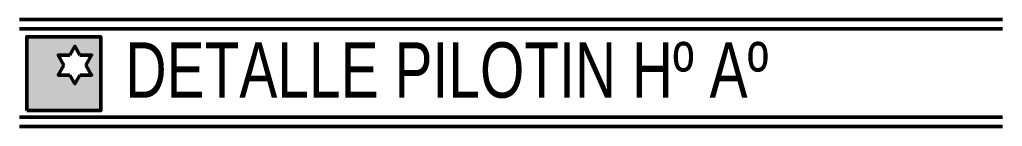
# Model space of a CAD drawing. Extents: x 233 to 569, y -241 to -74.
# Drawn here: x 524.34 to 532.3, y -160.98 to -160.11 of the extents above; entities that cross this region are included whole.
import ezdxf

# ---------------------------------------------------------------- set-up
doc = ezdxf.new("R2010")
doc.units = 0
doc.header["$MEASUREMENT"] = 0
doc.layers.get('0').update_dxf_attribs({"linetype": 'CONTINUOUS', "lineweight": 50})
doc.styles.add('TEMPUS', font='GILC____.TTF')

msp = doc.modelspace()

# ---------------------------------------------------------------- hatches: boundary and pattern name
h = msp.add_hatch(color=256)
h.paths.add_polyline_path([(524.9984, -160.2496), (524.3984, -160.2496), (524.3984, -160.8496), (524.9984, -160.8496)])
h.paths.add_polyline_path([(524.6536, -160.3986), (524.7472, -160.3986), (524.7885, -160.3271), (524.8298, -160.3986), (524.9234, -160.3986), (524.8766, -160.4797), (524.9234, -160.5608), (524.8298, -160.5608), (524.7885, -160.6323), (524.7472, -160.5608), (524.6536, -160.5608), (524.7004, -160.4797)], flags=16)

# ---------------------------------------------------------------- linework, layer by layer
for p, q in [((524.3414, -160.1102), (532.3006, -160.1102)), ((524.3414, -160.9789), (532.3006, -160.9789))]:
    msp.add_line(p, q)
at = {"color": 1}
for p, q in [((524.3414, -160.1852), (532.3006, -160.1852)), ((524.3414, -160.9039), (532.3006, -160.9039))]:
    msp.add_line(p, q, dxfattribs=at)
msp.add_lwpolyline([(524.3984, -160.8496), (524.9984, -160.8496), (524.9984, -160.2496), (524.3984, -160.2496)], close=True)
for points in [[(524.8298, -160.3986), (524.7885, -160.3271), (524.7472, -160.3986)], [(524.7472, -160.3986), (524.6536, -160.3986), (524.7004, -160.4797)], [(524.8766, -160.4797), (524.9234, -160.3986), (524.8298, -160.3986)], [(524.7004, -160.4797), (524.6536, -160.5608), (524.7472, -160.5608)], [(524.8298, -160.5608), (524.9234, -160.5608), (524.8766, -160.4797)], [(524.7472, -160.5608), (524.7885, -160.6323), (524.8298, -160.5608)]]:
    msp.add_lwpolyline(points)

# ---------------------------------------------------------------- texts
at = {"style": 'TEMPUS'}
msp.add_text('DETALLE PILOTIN Hº Aº', height=0.45, dxfattribs=at).set_placement((525.1986, -160.745))

doc.saveas('drawing.dxf')
